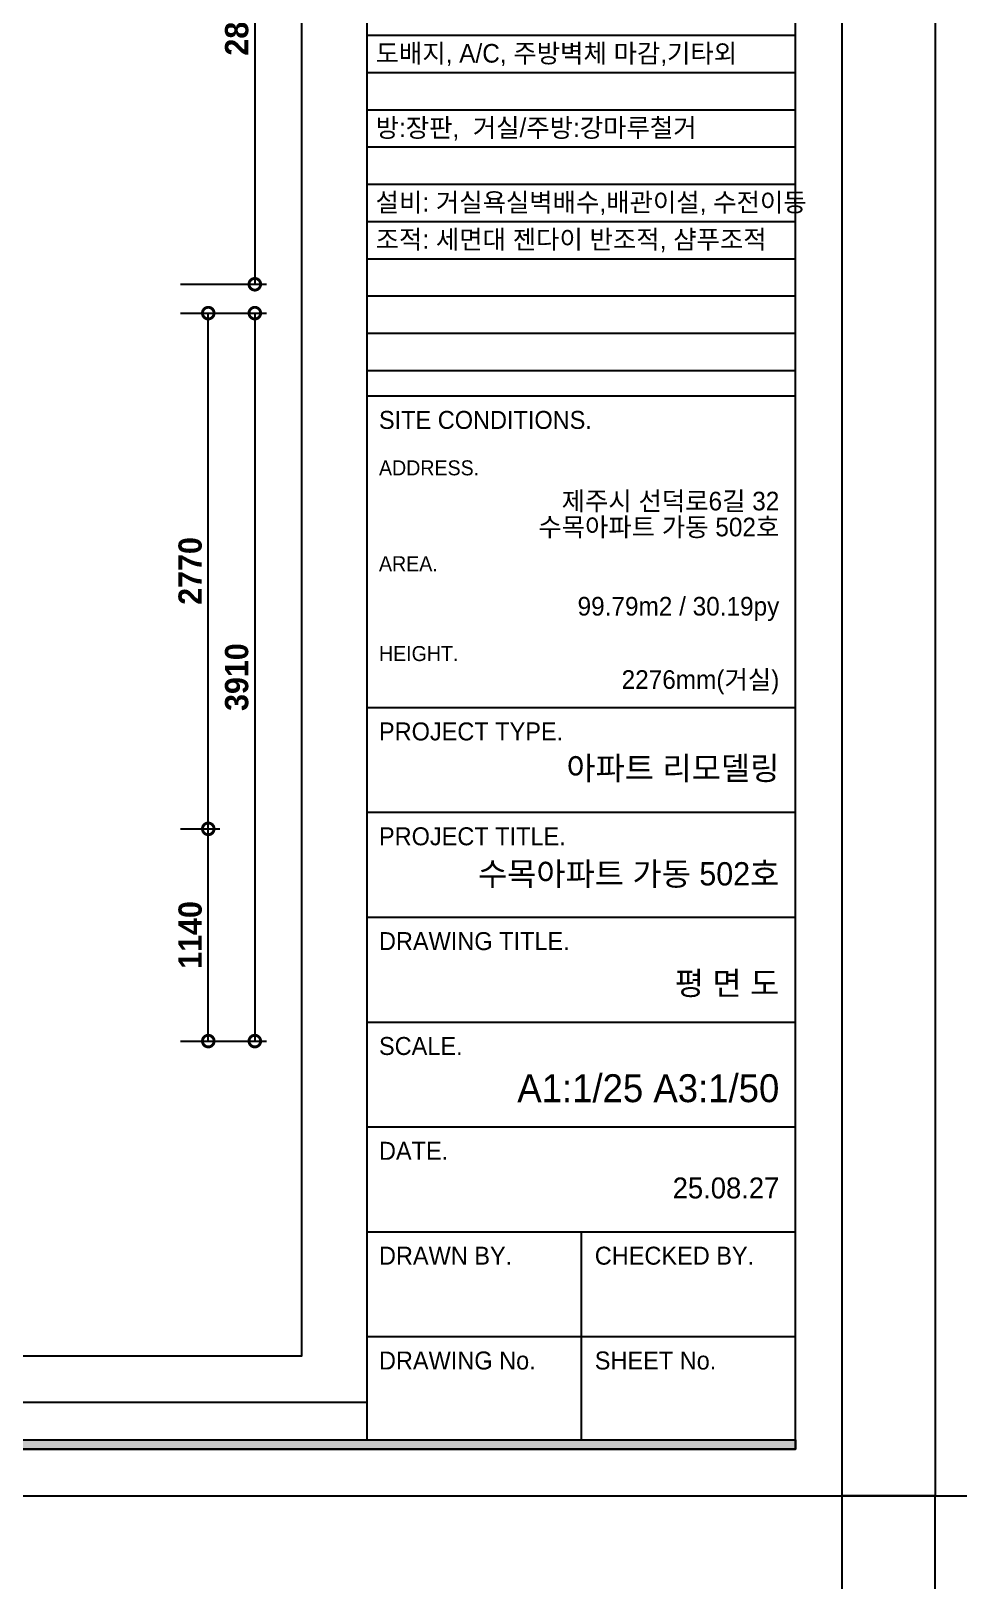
# Model space of a CAD drawing. Header units: inches. Extents: x 157163 to 245256, y -61743 to -20857.
# Drawn here: x 218900 to 223883, y -36707 to -28340 of the extents above; entities that cross this region are included whole.
import ezdxf
from ezdxf.enums import TextEntityAlignment as Align

# ---------------------------------------------------------------- set-up
doc = ezdxf.new("R2010")
doc.units = ezdxf.units.IN
doc.header["$LTSCALE"] = 50
doc.header["$MEASUREMENT"] = 0
for name, color, linetype in [('0-ELC TEXT', 7, 'Continuous'), ('07-DIM WAL', 5, 'Continuous'), ('FORM(YOURNAME)-1', 1, 'Continuous'), ('FORM(YOURNAME)-11', 1, 'Continuous')]:
    doc.layers.add(name, color=color, linetype=linetype)
doc.styles.add('YOURNAME', font='HY울릉도M.TTF')
doc.styles.add('넥슨고딕', font='NEXONLv1GothicBold.ttf')
doc.styles.add('코레일둥고', font='Korail_Round_Gothic_Medium.ttf')
doc.dimstyles.new('50', dxfattribs={"dimscale": 50, "dimtxt": 2.5, "dimasz": 2.5, "dimexe": 1.25, "dimexo": 2, "dimtad": 1, "dimdec": 0, "dimtxsty": '넥슨고딕', "dimblk": 'DOTSMALL', "dimcen": 2.5, "dimclrd": 1, "dimclre": 1, "dimclrt": 7, "dimadec": 0, "dimazin": 0, "dimtfac": 1, "dimtdec": 0, "dimtix": 1, "dimtmove": 0, "dimatfit": 3, "dimldrblk": 'DOTSMALL', "dimfxl": 1.25, "dimarcsym": 0})

# ---------------------------------------------------------------- blocks, each defined once
blk = doc.blocks.new('FORM-ELEVATION')
at = {"layer": 'FORM(YOURNAME)-11'}
h = blk.add_hatch(color=256, dxfattribs=at)
h.dxf.hatch_style = 1
h.paths.add_polyline_path([(-10309, 35708), (71691, 35708), (71691, 35508), (-10309, 35508)])
h.paths.add_polyline_path([(-10309, -21492), (71691, -21492), (71691, -21692), (-10309, -21692)])
at = {"layer": 'Defpoints', "color": 158}
for p, q in [((62481, 35508), (62481, -21492)), ((62481, 8686), (71691, 8686)), ((62481, 7886), (71691, 7886)), ((62481, 7086), (71691, 7086)), ((62481, 6286), (71691, 6286)), ((62481, 5486), (71691, 5486)), ((62481, 4686), (71691, 4686)), ((62481, 3886), (71691, 3886)), ((62481, 3086), (71691, 3086)), ((62481, 2286), (71691, 2286)), ((62481, 1486), (71691, 1486)), ((62481, -20692), (-10309, -20692))]:
    blk.add_line(p, q, dxfattribs=at)
for points in [[(-10309, -21692), (71691, -21692), (71691, 35708), (-10309, 35708)], [(-8309, 33708), (61071, 33708), (61071, -19692), (-8309, -19692)]]:
    blk.add_lwpolyline(points, close=True, dxfattribs=at)
at = {"layer": 'Defpoints', "color": 1}
for points in [[(-11309, -24692), (-11309, -22692), (-13309, -22692)], [(72691, -24692), (72691, -22692), (74691, -22692)]]:
    blk.add_lwpolyline(points, dxfattribs=at)
at = {"layer": 'FORM(YOURNAME)-11', "color": 14}
for p, q in [((62481, 937), (71691, 937)), ((62481, -5756), (71691, -5756)), ((62481, -8009), (71691, -8009)), ((62481, -10261), (71691, -10261)), ((62481, -12514), (71691, -12514)), ((62481, -14766), (71691, -14766)), ((62481, -17019), (71691, -17019)), ((67086, -17019), (67086, -21492)), ((62481, -19271), (71691, -19271))]:
    blk.add_line(p, q, dxfattribs=at)
at = {"layer": 'FORM(YOURNAME)-11', "color": 250}
blk.add_lwpolyline([(-11309, -22692), (72691, -22692), (72691, 36708), (-11309, 36708)], close=True, dxfattribs=at)
at = {"layer": 'FORM(YOURNAME)-11'}
blk.add_lwpolyline([(-10309, -21492), (71691, -21492), (71691, -21692), (-10309, -21692)], close=True, dxfattribs=at)
at = {"layer": 'FORM(YOURNAME)-11', "color": 14, "style": 'YOURNAME'}
for s, height, p in [('SITE CONDITIONS.', 386.14, (62739, 422)), ('PROJECT TYPE.', 386.14, (62739, -6271)), ('PROJECT TITLE.', 386.14, (62739, -8524)), ('DRAWING TITLE.', 386.14, (62739, -10776)), ('SCALE.', 386.1, (62739, -13029)), ('DATE.', 386.1, (62739, -15281)), ('DRAWN BY.', 386.1, (62739, -17534)), ('CHECKED BY.', 386.14, (67376, -17534)), ('DRAWING No.', 386.14, (62739, -19786)), ('SHEET No.', 386.1, (67376, -19786))]:
    blk.add_text(s, height=height, dxfattribs=at).set_placement(p, align=Align.MIDDLE_LEFT)
at = {"layer": 'FORM(YOURNAME)-11', "color": 251, "style": 'YOURNAME'}
for s, p in [('ADDRESS.', (62739, -608)), ('AREA.', (62739, -2667)), ('HEIGHT.', (62739, -4598))]:
    blk.add_text(s, height=321.8, dxfattribs=at).set_placement(p, align=Align.MIDDLE_LEFT)
at = {"layer": 'FORM(YOURNAME)-11', "color": 3, "style": 'YOURNAME'}
for tag, height, p in [('1', 450, (71041, -1219)), ('2', 450, (71041, -1863)), ('3', 450, (71041, -3150)), ('4', 450, (71041, -5081)), ('5', 515, (71041, -7398)), ('6', 515, (71041, -9650)), ('7', 515, (71041, -11903)), ('8', 515, (71041, -14155)), ('9', 515, (71041, -16408)), ('10', 515, (66791, -18596)), ('11', 515, (71041, -18660)), ('12', 515, (66791, -20848)), ('13', 515, (71041, -20848))]:
    blk.add_attdef(tag, text='', height=height, dxfattribs=at).set_placement(p, align=Align.MIDDLE_RIGHT)
blk = doc.blocks.new('_DOTSMALL')
at = {"color": 0, "linetype": 'ByBlock', "const_width": 0.5}
blk.add_lwpolyline([(-0.0625, 0, 1), (0.0625, 0, 1)], format="xyb", close=True, dxfattribs=at)
blk = doc.blocks.new('*D20')
at = {"layer": '07-DIM WAL', "color": 1, "lineweight": -2, "transparency": 16777216}
for p, q in [((219701.3, -26879.9), (220163.8, -26879.9)), ((220101.3, -26879.9), (220101.3, -29699.9)), ((219701.3, -29699.9), (220163.8, -29699.9))]:
    blk.add_line(p, q, dxfattribs=at)
at = {"layer": 'Defpoints', "color": 0, "transparency": 16777216}
for p in [(219601.3, -26879.9), (219601.3, -29699.9), (220101.3, -29699.9)]:
    blk.add_point(p, dxfattribs=at)
at = {"layer": '07-DIM WAL', "color": 1, "lineweight": -2, "transparency": 16777216, "xscale": 125, "yscale": 125, "zscale": 125}
for p, rotation in [((220101.3, -26879.9), 90), ((220101.3, -29699.9), 270)]:
    blk.add_blockref('_DOTSMALL', p, dxfattribs=dict(at, rotation=rotation))
at = {"layer": '07-DIM WAL', "color": 7, "transparency": 16777216, "insert": (220004.5, -28289.9), "char_height": 125, "attachment_point": 5, "rotation": 90, "style": '넥슨고딕'}
blk.add_mtext('2820', dxfattribs=at)
blk = doc.blocks.new('*D21')
at = {"layer": '07-DIM WAL', "color": 1, "lineweight": -2, "transparency": 16777216}
for p, q in [((219701.3, -29854.9), (220163.8, -29854.9)), ((220101.3, -29854.9), (220101.3, -33764.9)), ((219701.3, -33764.9), (220163.8, -33764.9))]:
    blk.add_line(p, q, dxfattribs=at)
at = {"layer": 'Defpoints', "color": 0, "transparency": 16777216}
for p in [(219601.3, -29854.9), (219601.3, -33764.9), (220101.3, -33764.9)]:
    blk.add_point(p, dxfattribs=at)
at = {"layer": '07-DIM WAL', "color": 1, "lineweight": -2, "transparency": 16777216, "xscale": 125, "yscale": 125, "zscale": 125}
for p, rotation in [((220101.3, -29854.9), 90), ((220101.3, -33764.9), 270)]:
    blk.add_blockref('_DOTSMALL', p, dxfattribs=dict(at, rotation=rotation))
at = {"layer": '07-DIM WAL', "color": 7, "transparency": 16777216, "insert": (220004.5, -31809.9), "char_height": 125, "attachment_point": 5, "rotation": 90, "style": '넥슨고딕'}
blk.add_mtext('3910', dxfattribs=at)
blk = doc.blocks.new('*D190')
at = {"layer": '07-DIM WAL', "color": 1, "lineweight": -2, "transparency": 16777216}
for p, q in [((219701.3, -32624.9), (219913.8, -32624.9)), ((219851.3, -33764.9), (219851.3, -32624.9)), ((219701.3, -33764.9), (219913.8, -33764.9))]:
    blk.add_line(p, q, dxfattribs=at)
at = {"layer": 'Defpoints', "color": 0, "transparency": 16777216}
for p in [(219601.3, -32624.9), (219851.3, -32624.9), (219601.3, -33764.9)]:
    blk.add_point(p, dxfattribs=at)
at = {"layer": '07-DIM WAL', "color": 1, "lineweight": -2, "transparency": 16777216, "xscale": 125, "yscale": 125, "zscale": 125}
for p, rotation in [((219851.3, -32624.9), 90), ((219851.3, -33764.9), 270)]:
    blk.add_blockref('_DOTSMALL', p, dxfattribs=dict(at, rotation=rotation))
at = {"layer": '07-DIM WAL', "color": 7, "transparency": 16777216, "insert": (219754.5, -33194.9), "char_height": 125, "attachment_point": 5, "rotation": 90, "style": '넥슨고딕'}
blk.add_mtext('1140', dxfattribs=at)
blk = doc.blocks.new('*D191')
at = {"layer": '07-DIM WAL', "color": 1, "lineweight": -2, "transparency": 16777216}
for p, q in [((219701.3, -29854.9), (219913.8, -29854.9)), ((219851.3, -32624.9), (219851.3, -29854.9)), ((219701.3, -32624.9), (219913.8, -32624.9))]:
    blk.add_line(p, q, dxfattribs=at)
at = {"layer": 'Defpoints', "color": 0, "transparency": 16777216}
for p in [(219601.3, -29854.9), (219851.3, -29854.9), (219601.3, -32624.9)]:
    blk.add_point(p, dxfattribs=at)
at = {"layer": '07-DIM WAL', "color": 1, "lineweight": -2, "transparency": 16777216, "xscale": 125, "yscale": 125, "zscale": 125}
for p, rotation in [((219851.3, -29854.9), 90), ((219851.3, -32624.9), 270)]:
    blk.add_blockref('_DOTSMALL', p, dxfattribs=dict(at, rotation=rotation))
at = {"layer": '07-DIM WAL', "color": 7, "transparency": 16777216, "insert": (219754.5, -31239.9), "char_height": 125, "attachment_point": 5, "rotation": 90, "style": '넥슨고딕'}
blk.add_mtext('2770', dxfattribs=at)

msp = doc.modelspace()

# ---------------------------------------------------------------- block references
at = {"layer": 'FORM(YOURNAME)-1'}
ref = msp.add_blockref('FORM-ELEVATION', (205083.5, -30533.9), dxfattribs=dict(at, xscale=0.2500000000000001, yscale=0.2500000000000001, zscale=0.2500000000000001))
ref.add_attrib('9', '25.08.27', dxfattribs={"layer": 'FORM(YOURNAME)-11', "color": 3, "height": 112.5, "style": 'YOURNAME'}).set_placement((222918.7, -34553.7), align=Align.MIDDLE_RIGHT)
ref.add_attrib('8', 'A1:1/25 A3:1/50', dxfattribs={"layer": 'FORM(YOURNAME)-11', "color": 3, "height": 150, "style": 'YOURNAME'}).set_placement((222918.7, -34017.9), align=Align.MIDDLE_RIGHT)
ref.add_attrib('7', '평 면 도', dxfattribs={"layer": 'FORM(YOURNAME)-11', "color": 3, "height": 125, "style": 'YOURNAME'}).set_placement((222918.7, -33454.1), align=Align.MIDDLE_RIGHT)
ref.add_attrib('6', '수목아파트 가동 502호', dxfattribs={"layer": 'FORM(YOURNAME)-11', "color": 3, "height": 125, "style": 'YOURNAME'}).set_placement((222918.7, -32866.3), align=Align.MIDDLE_RIGHT)
ref.add_attrib('5', '아파트 리모델링', dxfattribs={"layer": 'FORM(YOURNAME)-11', "color": 3, "height": 125, "style": 'YOURNAME'}).set_placement((222918.7, -32299), align=Align.MIDDLE_RIGHT)
ref.add_attrib('1', '제주시 선덕로6길 32', dxfattribs={"layer": 'FORM(YOURNAME)-11', "color": 3, "height": 100, "style": 'YOURNAME'}).set_placement((222918.7, -30864.3), align=Align.MIDDLE_RIGHT)
ref.add_attrib('2', '수목아파트 가동 502호', dxfattribs={"layer": 'FORM(YOURNAME)-11', "color": 3, "height": 100, "style": 'YOURNAME'}).set_placement((222918.7, -31003.7), align=Align.MIDDLE_RIGHT)
ref.add_attrib('3', '99.79m2 / 30.19py', dxfattribs={"layer": 'FORM(YOURNAME)-11', "color": 3, "height": 100, "style": 'YOURNAME'}).set_placement((222918.7, -31429.2), align=Align.MIDDLE_RIGHT)
ref.add_attrib('4', '2276mm(거실)', dxfattribs={"layer": 'FORM(YOURNAME)-11', "color": 3, "height": 100, "style": 'YOURNAME'}).set_placement((222918.7, -31822.9), align=Align.MIDDLE_RIGHT)
at = {"layer": 'FORM(YOURNAME)-1', "xscale": 0.2500000000000001, "yscale": 0.2500000000000001, "zscale": 0.2500000000000001}
msp.add_blockref('FORM-ELEVATION', (226583.5, -30533.9), dxfattribs=at)

# ---------------------------------------------------------------- texts
at = {"layer": '0-ELC TEXT', "style": '코레일둥고'}
for s, p in [('도배지, A/C, 주방벽체 마감,기타외', (220750.3, -28509.3)), ('방:장판,  거실/주방:강마루철거', (220750.3, -28909.3)), ('설비: 거실욕실벽배수,배관이설, 수전이동', (220750.3, -29309.3)), ('조적: 세면대 젠다이 반조적, 샴푸조적', (220750.3, -29509.3))]:
    msp.add_text(s, height=100, dxfattribs=at).set_placement(p)

# ---------------------------------------------------------------- dimensions: what is measured, and where the dimension line sits
at = {"layer": '07-DIM WAL'}
for base, p1, p2, picture, middle in [((220101.3, -29699.9), (219601.3, -26879.9), (219601.3, -29699.9), '*D20', (220004.5, -28289.9)), ((220101.3, -33764.9), (219601.3, -29854.9), (219601.3, -33764.9), '*D21', (220004.5, -31809.9))]:
    dim = msp.add_linear_dim(base=base, p1=p1, p2=p2, angle=90, dimstyle='50', dxfattribs=at)
    dim.commit()
    dim.dimension.update_dxf_attribs({"geometry": picture, "text_midpoint": middle})
for base, p1, p2, picture, middle in [((219851.3, -29854.9), (219601.3, -32624.9), (219601.3, -29854.9), '*D191', (219754.5, -31239.9)), ((219851.3, -32624.9), (219601.3, -33764.9), (219601.3, -32624.9), '*D190', (219754.5, -33194.9))]:
    dim = msp.add_linear_dim(base=base, p1=p1, p2=p2, angle=90, dimstyle='50', override={"dimtfill": 0}, dxfattribs=at)
    dim.commit()
    dim.dimension.update_dxf_attribs({"geometry": picture, "text_midpoint": middle})

doc.saveas('drawing.dxf')
